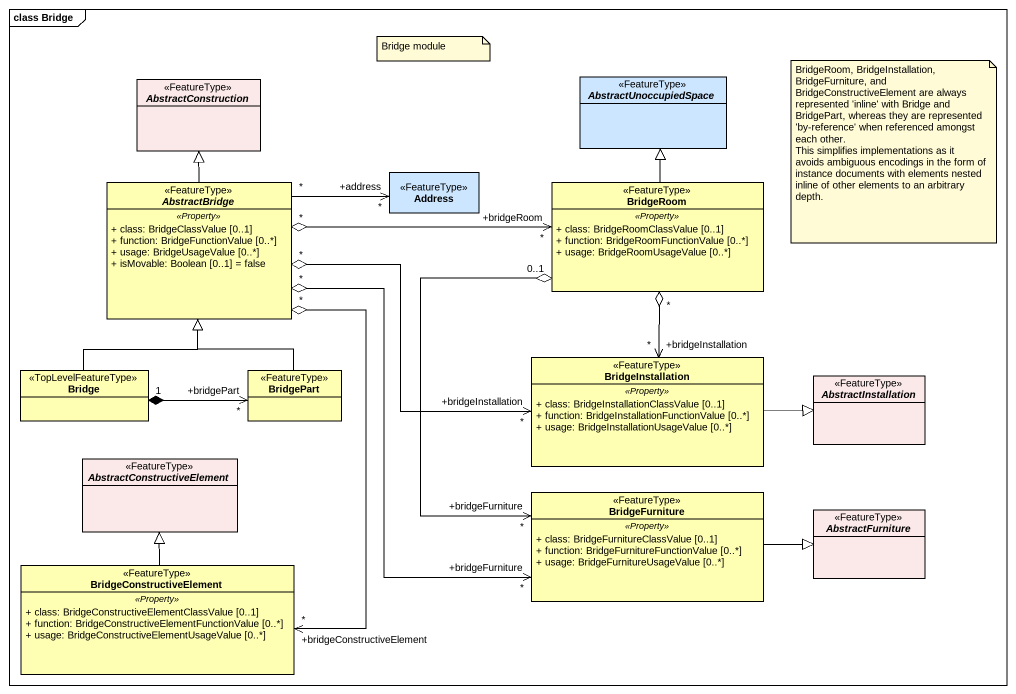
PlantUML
@startuml
mainframe class Bridge
hide circle
hide empty members
skinparam classAttributeIconSize 0
abstract class AbstractConstruction <<FeatureType>> #FBE9E9
abstract class AbstractUnoccupiedSpace <<FeatureType>> #CCE6FF
class Address <<FeatureType>> #CCE6FF
abstract class AbstractBridge <<FeatureType>> #FFFFB3 {
  .. <<Property>> ..
  + class: BridgeClassValue [0..1]
  + function: BridgeFunctionValue [0..*]
  + usage: BridgeUsageValue [0..*]
  + isMovable: Boolean [0..1] = false
}
class BridgeRoom <<FeatureType>> #FFFFB3 {
  .. <<Property>> ..
  + class: BridgeRoomClassValue [0..1]
  + function: BridgeRoomFunctionValue [0..*]
  + usage: BridgeRoomUsageValue [0..*]
}
class Bridge <<TopLevelFeatureType>> #FFFFB3
class BridgePart <<FeatureType>> #FFFFB3
class BridgeInstallation <<FeatureType>> #FFFFB3 {
  .. <<Property>> ..
  + class: BridgeInstallationClassValue [0..1]
  + function: BridgeInstallationFunctionValue [0..*]
  + usage: BridgeInstallationUsageValue [0..*]
}
abstract class AbstractInstallation <<FeatureType>> #FBE9E9
abstract class AbstractConstructiveElement <<FeatureType>> #FBE9E9
class BridgeFurniture <<FeatureType>> #FFFFB3 {
  .. <<Property>> ..
  + class: BridgeFurnitureClassValue [0..1]
  + function: BridgeFurnitureFunctionValue [0..*]
  + usage: BridgeFurnitureUsageValue [0..*]
}
abstract class AbstractFurniture <<FeatureType>> #FBE9E9
class BridgeConstructiveElement <<FeatureType>> #FFFFB3 {
  .. <<Property>> ..
  + class: BridgeConstructiveElementClassValue [0..1]
  + function: BridgeConstructiveElementFunctionValue [0..*]
  + usage: BridgeConstructiveElementUsageValue [0..*]
}
AbstractBridge -up-|> AbstractConstruction
AbstractBridge "*" -right-> "+address\n*" Address
AbstractBridge "*" o-right-> "+bridgeRoom\n*" BridgeRoom
AbstractBridge "*" o-right-> "+bridgeInstallation\n*" BridgeInstallation
AbstractBridge "*" o--> "+bridgeFurniture\n*" BridgeFurniture
AbstractBridge "*" o--> "+bridgeConstructiveElement\n*" BridgeConstructiveElement
BridgeRoom -up-|> AbstractUnoccupiedSpace
BridgeRoom "*" o--> "+bridgeInstallation\n*" BridgeInstallation
BridgeRoom "0..1" o--> "+bridgeFurniture\n*" BridgeFurniture
Bridge -up-|> AbstractBridge
Bridge "1" *-right-> "+bridgePart\n*" BridgePart
BridgePart -up-|> AbstractBridge
BridgeInstallation -right-|> AbstractInstallation
BridgeFurniture -right-|> AbstractFurniture
BridgeConstructiveElement -up-|> AbstractConstructiveElement
note as N1
  Bridge module
end note
note as N2
  BridgeRoom, BridgeInstallation, BridgeFurniture, and BridgeConstructiveElement are always represented 'inline' with Bridge and BridgePart, whereas they are represented 'by-reference' when referenced amongst each other.
  This simplifies implementations as it avoids ambiguous encodings in the form of instance documents with elements nested inline of other elements to an arbitrary depth.
end note
@enduml
